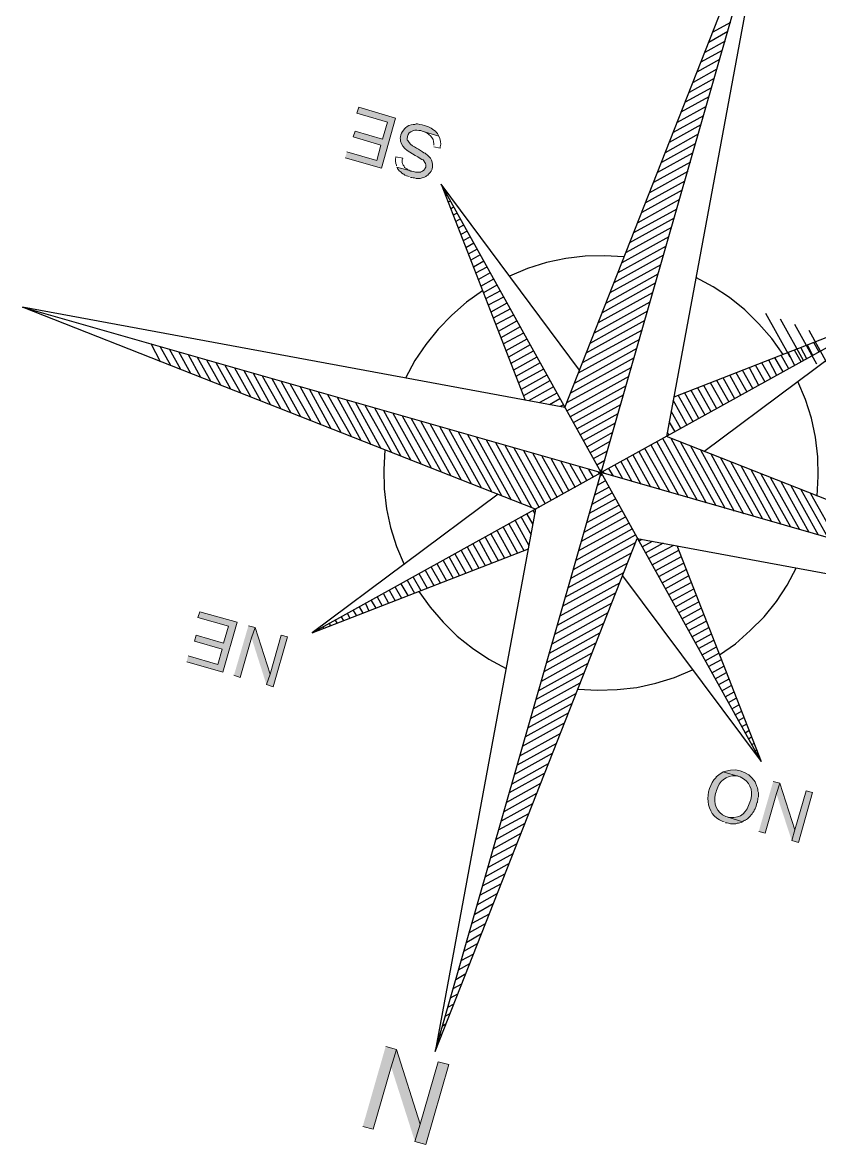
# Model space of a CAD drawing. Header units: millimetres. Extents: x -3 to 3438, y -2371 to 140.
# Drawn here: x 506.19 to 520.18, y 106.94 to 126.63 of the extents above; entities that cross this region are included whole.
import ezdxf

# ---------------------------------------------------------------- set-up
doc = ezdxf.new("R2010")
doc.units = ezdxf.units.MM
doc.layers.add('1- 1', color=1, linetype='Continuous')

msp = doc.modelspace()

# ---------------------------------------------------------------- hatches: boundary and pattern name
at = {"layer": '1- 1'}
for points in [[(511.854, 124.258), (512.494, 124.076), (512.739, 124.953), (512.091, 125.143), (512.059, 125.04), (512.596, 124.882), (512.509, 124.582), (512.028, 124.724), (511.996, 124.621), (512.478, 124.479), (512.407, 124.211), (511.885, 124.361)], [(509.073, 115.411), (509.705, 115.229), (509.958, 116.106), (509.303, 116.288), (509.271, 116.185), (509.808, 116.035), (509.721, 115.735), (509.239, 115.877), (509.208, 115.774), (509.697, 115.632), (509.618, 115.364), (509.097, 115.514)], [(509.903, 115.174), (510.013, 115.135), (510.211, 115.83), (510.274, 116.011), (510.156, 116.043)], [(510.472, 115.008), (510.535, 115.19), (510.274, 116.011), (510.211, 115.83)], [(510.472, 115.008), (510.59, 114.969), (510.843, 115.846), (510.732, 115.877), (510.535, 115.19)], [(519.113, 112.433), (519.224, 112.402), (519.421, 113.097), (519.484, 113.278), (519.366, 113.31)], [(519.69, 112.275), (519.745, 112.457), (519.484, 113.278), (519.421, 113.097)], [(519.69, 112.275), (519.808, 112.236), (520.053, 113.113), (519.942, 113.144), (519.745, 112.457)], [(512.162, 107.252), (512.344, 107.204), (512.66, 108.302), (512.754, 108.602), (512.565, 108.658)], [(513.078, 106.991), (513.173, 107.291), (512.754, 108.602), (512.66, 108.302)], [(513.078, 106.991), (513.268, 106.936), (513.671, 108.342), (513.489, 108.389), (513.173, 107.291)]]:
    msp.add_hatch(color=256, dxfattribs=at).paths.add_polyline_path(points)
h = msp.add_hatch(color=256, dxfattribs=at)
edge = h.paths.add_edge_path()
edge.add_spline(control_points=[(512.999, 123.91), (512.999, 123.91), (513.023, 123.91), (513.023, 123.91), (513.023, 123.91), (513.047, 123.902), (513.047, 123.902), (513.047, 123.902), (513.07, 123.902), (513.07, 123.902), (513.07, 123.902), (513.102, 123.895), (513.102, 123.895), (513.102, 123.895), (513.173, 123.895), (513.173, 123.895), (513.173, 123.895), (513.22, 123.91), (513.22, 123.91), (513.22, 123.91), (513.244, 123.918), (513.244, 123.918), (513.244, 123.918), (513.268, 123.926), (513.268, 123.926), (513.268, 123.926), (513.284, 123.942), (513.284, 123.942), (513.284, 123.942), (513.307, 123.95), (513.307, 123.95), (513.307, 123.95), (513.315, 123.966), (513.315, 123.966), (513.315, 123.966), (513.331, 123.981), (513.331, 123.981), (513.331, 123.981), (513.347, 123.997), (513.347, 123.997), (513.347, 123.997), (513.363, 124.021), (513.363, 124.021), (513.412, 124.117), (513.387, 124.249), (513.291, 124.305), (513.291, 124.305), (513.276, 124.321), (513.276, 124.321), (513.276, 124.321), (513.26, 124.337), (513.26, 124.337), (513.26, 124.337), (513.236, 124.345), (513.236, 124.345), (513.236, 124.345), (513.212, 124.361), (513.212, 124.361), (513.127, 124.427), (513.005, 124.456), (512.952, 124.558), (512.952, 124.558), (512.944, 124.566), (512.944, 124.566), (512.944, 124.566), (512.944, 124.59), (512.944, 124.59), (512.93, 124.702), (513.058, 124.762), (513.149, 124.732), (513.149, 124.732), (513.181, 124.732), (513.181, 124.732), (513.181, 124.732), (513.205, 124.724), (513.205, 124.724), (513.205, 124.724), (513.497, 124.637), (513.497, 124.637), (513.497, 124.637), (513.489, 124.661), (513.489, 124.661), (513.489, 124.661), (513.473, 124.684), (513.473, 124.684), (513.473, 124.684), (513.457, 124.7), (513.457, 124.7), (513.457, 124.7), (513.442, 124.724), (513.442, 124.724), (513.396, 124.747), (513.383, 124.772), (513.331, 124.795), (513.331, 124.795), (513.307, 124.803), (513.307, 124.803), (513.307, 124.803), (513.284, 124.811), (513.284, 124.811), (513.231, 124.829), (513.177, 124.838), (513.126, 124.85), (513.126, 124.85), (513.102, 124.85), (513.102, 124.85), (513.102, 124.85), (513.078, 124.842), (513.078, 124.842), (513.078, 124.842), (513.047, 124.842), (513.047, 124.842), (513, 124.83), (512.944, 124.818), (512.912, 124.779), (512.912, 124.779), (512.896, 124.763), (512.896, 124.763), (512.896, 124.763), (512.881, 124.748), (512.881, 124.748), (512.851, 124.712), (512.826, 124.669), (512.825, 124.621), (512.825, 124.621), (512.818, 124.598), (512.818, 124.598), (512.818, 124.598), (512.825, 124.574), (512.825, 124.574), (512.825, 124.574), (512.825, 124.55), (512.825, 124.55), (512.825, 124.55), (512.841, 124.503), (512.841, 124.503), (512.897, 124.375), (513.066, 124.318), (513.173, 124.242), (513.173, 124.242), (513.197, 124.226), (513.197, 124.226), (513.197, 124.226), (513.22, 124.218), (513.22, 124.218), (513.22, 124.218), (513.236, 124.203), (513.236, 124.203), (513.268, 124.148), (513.269, 124.163), (513.268, 124.092), (513.268, 124.092), (513.26, 124.076), (513.26, 124.076), (513.26, 124.076), (513.252, 124.06), (513.252, 124.06), (513.252, 124.06), (513.236, 124.037), (513.236, 124.037), (513.236, 124.037), (513.212, 124.021), (513.212, 124.021), (513.212, 124.021), (513.189, 124.013), (513.189, 124.013), (513.189, 124.013), (513.181, 124.005), (513.181, 124.005), (513.181, 124.005), (513.086, 124.005), (513.086, 124.005), (513.086, 124.005), (513.054, 124.013), (513.054, 124.013), (513.054, 124.013), (513.023, 124.021), (513.023, 124.021), (513.023, 124.021), (512.762, 124.092), (512.762, 124.092), (512.762, 124.092), (512.77, 124.068), (512.77, 124.068), (512.77, 124.068), (512.786, 124.053), (512.786, 124.053), (512.786, 124.053), (512.802, 124.029), (512.802, 124.029), (512.802, 124.029), (512.818, 124.013), (512.818, 124.013), (512.818, 124.013), (512.841, 123.997), (512.841, 123.997), (512.841, 123.997), (512.841, 123.989), (512.841, 123.989), (512.841, 123.989), (512.865, 123.974), (512.865, 123.974), (512.865, 123.974), (512.881, 123.966), (512.881, 123.966), (512.881, 123.966), (512.904, 123.95), (512.904, 123.95), (512.904, 123.95), (512.928, 123.942), (512.928, 123.942), (512.928, 123.942), (512.975, 123.926), (512.975, 123.926)], knot_values=[0, 0, 0, 0, 0.035278, 0.035278, 0.035278, 0.070556, 0.070556, 0.070556, 0.105833, 0.105833, 0.105833, 0.141111, 0.141111, 0.141111, 0.176389, 0.176389, 0.176389, 0.211667, 0.211667, 0.211667, 0.246944, 0.246944, 0.246944, 0.282222, 0.282222, 0.282222, 0.3175, 0.3175, 0.3175, 0.352778, 0.352778, 0.352778, 0.388056, 0.388056, 0.388056, 0.423333, 0.423333, 0.423333, 0.458611, 0.458611, 0.458611, 0.493889, 0.493889, 0.493889, 0.529167, 0.529167, 0.529167, 0.564444, 0.564444, 0.564444, 0.599722, 0.599722, 0.599722, 0.635, 0.635, 0.635, 0.670278, 0.670278, 0.670278, 0.705556, 0.705556, 0.705556, 0.740833, 0.740833, 0.740833, 0.776111, 0.776111, 0.776111, 0.811389, 0.811389, 0.811389, 0.846667, 0.846667, 0.846667, 0.881944, 0.881944, 0.881944, 0.917222, 0.917222, 0.917222, 0.9525, 0.9525, 0.9525, 0.987778, 0.987778, 0.987778, 1.023056, 1.023056, 1.023056, 1.058333, 1.058333, 1.058333, 1.093611, 1.093611, 1.093611, 1.128889, 1.128889, 1.128889, 1.164167, 1.164167, 1.164167, 1.199444, 1.199444, 1.199444, 1.234722, 1.234722, 1.234722, 1.27, 1.27, 1.27, 1.305278, 1.305278, 1.305278, 1.340556, 1.340556, 1.340556, 1.375833, 1.375833, 1.375833, 1.411111, 1.411111, 1.411111, 1.446389, 1.446389, 1.446389, 1.481667, 1.481667, 1.481667, 1.516944, 1.516944, 1.516944, 1.552222, 1.552222, 1.552222, 1.5875, 1.5875, 1.5875, 1.622778, 1.622778, 1.622778, 1.658056, 1.658056, 1.658056, 1.693333, 1.693333, 1.693333, 1.728611, 1.728611, 1.728611, 1.763889, 1.763889, 1.763889, 1.799167, 1.799167, 1.799167, 1.834444, 1.834444, 1.834444, 1.869722, 1.869722, 1.869722, 1.905, 1.905, 1.905, 1.940278, 1.940278, 1.940278, 1.975556, 1.975556, 1.975556, 2.010833, 2.010833, 2.010833, 2.046111, 2.046111, 2.046111, 2.081389, 2.081389, 2.081389, 2.116667, 2.116667, 2.116667, 2.151944, 2.151944, 2.151944, 2.187222, 2.187222, 2.187222, 2.2225, 2.2225, 2.2225, 2.257778, 2.257778, 2.257778, 2.293056, 2.293056, 2.293056, 2.328333, 2.328333, 2.328333, 2.363611, 2.363611, 2.363611, 2.398889, 2.398889, 2.398889, 2.434167, 2.434167, 2.434167, 2.469444, 2.469444, 2.469444, 2.504722, 2.504722, 2.504722, 2.504722], degree=3, periodic=0)
edge.add_line((512.975, 123.926), (512.999, 123.91))
h = msp.add_hatch(color=256, dxfattribs=at)
edge = h.paths.add_edge_path()
edge.add_spline(control_points=[(518.528, 112.591), (518.528, 112.591), (518.536, 112.583), (518.536, 112.583), (518.536, 112.583), (518.56, 112.583), (518.56, 112.583), (518.56, 112.583), (518.584, 112.575), (518.584, 112.575), (518.584, 112.575), (518.615, 112.568), (518.615, 112.568), (518.615, 112.568), (518.71, 112.568), (518.71, 112.568), (518.71, 112.568), (518.734, 112.575), (518.734, 112.575), (518.734, 112.575), (518.757, 112.575), (518.757, 112.575), (518.757, 112.575), (518.805, 112.591), (518.805, 112.591), (518.805, 112.591), (518.829, 112.599), (518.829, 112.599), (518.829, 112.599), (518.56, 112.686), (518.56, 112.686), (518.56, 112.686), (518.536, 112.694), (518.536, 112.694), (518.363, 112.763), (518.312, 112.924), (518.355, 113.097), (518.355, 113.097), (518.363, 113.128), (518.363, 113.128), (518.363, 113.128), (518.37, 113.152), (518.37, 113.152), (518.42, 113.306), (518.537, 113.427), (518.71, 113.405), (518.71, 113.405), (518.742, 113.405), (518.742, 113.405), (518.742, 113.405), (518.765, 113.397), (518.765, 113.397), (518.765, 113.397), (518.489, 113.476), (518.489, 113.476), (518.453, 113.454), (518.415, 113.437), (518.386, 113.405), (518.386, 113.405), (518.363, 113.389), (518.363, 113.389), (518.363, 113.389), (518.363, 113.381), (518.363, 113.381), (518.154, 113.157), (518.159, 112.728), (518.481, 112.607), (518.481, 112.607), (518.505, 112.599), (518.505, 112.599)], knot_values=[0, 0, 0, 0, 0.035278, 0.035278, 0.035278, 0.070556, 0.070556, 0.070556, 0.105833, 0.105833, 0.105833, 0.141111, 0.141111, 0.141111, 0.176389, 0.176389, 0.176389, 0.211667, 0.211667, 0.211667, 0.246944, 0.246944, 0.246944, 0.282222, 0.282222, 0.282222, 0.3175, 0.3175, 0.3175, 0.352778, 0.352778, 0.352778, 0.388056, 0.388056, 0.388056, 0.423333, 0.423333, 0.423333, 0.458611, 0.458611, 0.458611, 0.493889, 0.493889, 0.493889, 0.529167, 0.529167, 0.529167, 0.564444, 0.564444, 0.564444, 0.599722, 0.599722, 0.599722, 0.635, 0.635, 0.635, 0.670278, 0.670278, 0.670278, 0.705556, 0.705556, 0.705556, 0.740833, 0.740833, 0.740833, 0.776111, 0.776111, 0.776111, 0.811389, 0.811389, 0.811389, 0.811389], degree=3, periodic=0)
edge.add_line((518.505, 112.599), (518.528, 112.591))
h = msp.add_hatch(color=256, dxfattribs=at)
edge = h.paths.add_edge_path()
edge.add_spline(control_points=[(518.829, 112.599), (518.829, 112.599), (518.844, 112.615), (518.844, 112.615), (518.844, 112.615), (518.868, 112.623), (518.868, 112.623), (518.868, 112.623), (518.876, 112.631), (518.876, 112.631), (518.876, 112.631), (518.9, 112.639), (518.9, 112.639), (518.9, 112.639), (518.915, 112.654), (518.915, 112.654), (518.915, 112.654), (518.931, 112.67), (518.931, 112.67), (518.931, 112.67), (518.947, 112.686), (518.947, 112.686), (518.947, 112.686), (518.963, 112.702), (518.963, 112.702), (518.963, 112.702), (518.979, 112.726), (518.979, 112.726), (518.979, 112.726), (518.994, 112.741), (518.994, 112.741), (518.994, 112.741), (519.01, 112.765), (519.01, 112.765), (519.01, 112.765), (519.026, 112.781), (519.026, 112.781), (519.026, 112.781), (519.034, 112.805), (519.034, 112.805), (519.034, 112.805), (519.05, 112.828), (519.05, 112.828), (519.05, 112.828), (519.066, 112.876), (519.066, 112.876), (519.066, 112.876), (519.073, 112.907), (519.073, 112.907), (519.073, 112.907), (519.081, 112.931), (519.081, 112.931), (519.081, 112.931), (519.089, 112.939), (519.089, 112.939), (519.089, 112.939), (519.089, 112.962), (519.089, 112.962), (519.089, 112.962), (519.097, 112.986), (519.097, 112.986), (519.097, 112.986), (519.097, 113.018), (519.097, 113.018), (519.097, 113.018), (519.105, 113.041), (519.105, 113.041), (519.105, 113.041), (519.105, 113.113), (519.105, 113.113), (519.105, 113.113), (519.097, 113.136), (519.097, 113.136), (519.097, 113.136), (519.097, 113.168), (519.097, 113.168), (519.097, 113.168), (519.089, 113.199), (519.089, 113.199), (519.089, 113.199), (519.081, 113.223), (519.081, 113.223), (519.015, 113.444), (518.748, 113.562), (518.536, 113.492), (518.536, 113.492), (518.489, 113.476), (518.489, 113.476), (518.489, 113.476), (518.765, 113.397), (518.765, 113.397), (518.765, 113.397), (518.789, 113.389), (518.789, 113.389), (518.951, 113.313), (519.018, 113.165), (518.971, 112.994), (518.971, 112.994), (518.955, 112.947), (518.955, 112.947), (518.908, 112.773), (518.801, 112.657), (518.607, 112.678), (518.607, 112.678), (518.584, 112.678), (518.584, 112.678), (518.584, 112.678), (518.56, 112.686), (518.56, 112.686)], knot_values=[0, 0, 0, 0, 0.035278, 0.035278, 0.035278, 0.070556, 0.070556, 0.070556, 0.105833, 0.105833, 0.105833, 0.141111, 0.141111, 0.141111, 0.176389, 0.176389, 0.176389, 0.211667, 0.211667, 0.211667, 0.246944, 0.246944, 0.246944, 0.282222, 0.282222, 0.282222, 0.3175, 0.3175, 0.3175, 0.352778, 0.352778, 0.352778, 0.388056, 0.388056, 0.388056, 0.423333, 0.423333, 0.423333, 0.458611, 0.458611, 0.458611, 0.493889, 0.493889, 0.493889, 0.529167, 0.529167, 0.529167, 0.564444, 0.564444, 0.564444, 0.599722, 0.599722, 0.599722, 0.635, 0.635, 0.635, 0.670278, 0.670278, 0.670278, 0.705556, 0.705556, 0.705556, 0.740833, 0.740833, 0.740833, 0.776111, 0.776111, 0.776111, 0.811389, 0.811389, 0.811389, 0.846667, 0.846667, 0.846667, 0.881944, 0.881944, 0.881944, 0.917222, 0.917222, 0.917222, 0.9525, 0.9525, 0.9525, 0.987778, 0.987778, 0.987778, 1.023056, 1.023056, 1.023056, 1.058333, 1.058333, 1.058333, 1.093611, 1.093611, 1.093611, 1.128889, 1.128889, 1.128889, 1.164167, 1.164167, 1.164167, 1.199444, 1.199444, 1.199444, 1.234722, 1.234722, 1.234722, 1.27, 1.27, 1.27, 1.27], degree=3, periodic=0)
edge.add_line((518.56, 112.686), (518.829, 112.599))

# ---------------------------------------------------------------- linework, layer by layer
at = {"layer": '1- 1', "lineweight": 25}
for points in [[(515.709, 119.874), (519.255, 128.879), (517.494, 119.361)], [(516.348, 118.729), (519.255, 128.879)], [(518.568, 126.47), (518.236, 126.28)], [(518.615, 126.628), (518.307, 126.462)], [(518.521, 126.304), (518.165, 126.106)], [(518.473, 126.138), (518.094, 125.933)], [(518.426, 125.98), (518.023, 125.759)], [(518.378, 125.814), (517.96, 125.577)], [(518.284, 125.482), (517.818, 125.23)], [(518.331, 125.648), (517.889, 125.403)], [(518.236, 125.324), (517.746, 125.056)], [(518.189, 125.158), (517.683, 124.874)], [(518.141, 124.993), (517.612, 124.7)], [(518.094, 124.835), (517.541, 124.527)], [(517.999, 124.503), (517.407, 124.171)], [(518.047, 124.669), (517.47, 124.345)], [(517.952, 124.337), (517.336, 123.997)], [(517.912, 124.179), (517.265, 123.823)], [(517.865, 124.013), (517.193, 123.642)], [(515.969, 120.53), (513.536, 123.792), (515.013, 120)], [(516.348, 118.729), (513.536, 123.792)], [(513.584, 123.705), (513.576, 123.697)], [(517.817, 123.847), (517.122, 123.468)], [(513.639, 123.602), (513.615, 123.586)], [(517.723, 123.523), (516.988, 123.113)], [(517.77, 123.689), (517.059, 123.294)], [(513.702, 123.492), (513.663, 123.476)], [(513.757, 123.389), (513.702, 123.357)], [(517.675, 123.357), (516.917, 122.939)], [(513.821, 123.286), (513.75, 123.247)], [(513.876, 123.184), (513.797, 123.136)], [(517.628, 123.199), (516.846, 122.765)], [(513.931, 123.073), (513.836, 123.018)], [(513.994, 122.97), (513.884, 122.907)], [(517.58, 123.034), (516.783, 122.591)], [(514.05, 122.868), (513.923, 122.797)], [(514.113, 122.757), (513.971, 122.678)], [(517.533, 122.868), (516.712, 122.41)], [(514.168, 122.654), (514.01, 122.567)], [(514.223, 122.552), (514.058, 122.457)], [(516.751, 122.52), (516.404, 122.536), (516.064, 122.528), (515.724, 122.488), (515.385, 122.417), (515.053, 122.315), (514.737, 122.18)], [(517.438, 122.544), (516.569, 122.062)], [(517.486, 122.702), (516.64, 122.236)], [(514.287, 122.441), (514.105, 122.338)], [(514.342, 122.338), (514.144, 122.228)], [(517.391, 122.378), (516.498, 121.888)], [(514.397, 122.236), (514.192, 122.117)], [(514.46, 122.125), (514.231, 121.999)], [(517.343, 122.212), (516.435, 121.707)], [(519.539, 120.806), (519.342, 121.083), (519.113, 121.343), (518.868, 121.588), (518.6, 121.801), (518.315, 121.991), (518.007, 122.157)], [(514.263, 121.92), (513.986, 121.722), (513.726, 121.493), (513.489, 121.248), (513.268, 120.98), (513.078, 120.695), (512.912, 120.387)], [(514.516, 122.022), (514.279, 121.888)], [(514.579, 121.92), (514.318, 121.778)], [(517.296, 122.054), (516.364, 121.533)], [(514.634, 121.809), (514.366, 121.667)], [(517.201, 121.722), (516.222, 121.177)], [(517.249, 121.888), (516.293, 121.359)], [(515.195, 118.089), (506.19, 121.635), (516.348, 118.729)], [(515.708, 119.874), (506.19, 121.635)], [(514.689, 121.707), (514.413, 121.549)], [(514.753, 121.604), (514.452, 121.438)], [(517.162, 121.564), (516.159, 121.004)], [(518.149, 119.1), (521.412, 121.533), (516.348, 118.729)], [(521.411, 121.533), (517.62, 120.056)], [(519.666, 120.759), (519.239, 121.525)], [(514.808, 121.493), (514.5, 121.327)], [(514.863, 121.391), (514.539, 121.209)], [(517.114, 121.398), (516.088, 120.83)], [(519.895, 120.696), (519.492, 121.422)], [(520.132, 120.632), (519.745, 121.327)], [(514.926, 121.288), (514.587, 121.098)], [(514.982, 121.177), (514.634, 120.988)], [(517.067, 121.233), (516.016, 120.656)], [(520.361, 120.561), (519.998, 121.225)], [(508.442, 120.996), (508.607, 120.68)], [(508.599, 120.948), (508.789, 120.617)], [(515.045, 121.075), (514.674, 120.869)], [(515.1, 120.972), (514.721, 120.759)], [(517.02, 121.067), (515.945, 120.474)], [(520.061, 120.782), (519.966, 120.972)], [(520.171, 120.846), (520.077, 121.011)], [(508.765, 120.901), (508.963, 120.545)], [(508.931, 120.854), (509.137, 120.474)], [(509.097, 120.806), (509.318, 120.403)], [(509.255, 120.759), (509.492, 120.34)], [(515.155, 120.861), (514.761, 120.648)], [(515.219, 120.759), (514.808, 120.53)], [(516.925, 120.743), (515.811, 120.127)], [(516.972, 120.909), (515.882, 120.3)], [(519.539, 120.498), (519.397, 120.751)], [(519.642, 120.553), (519.508, 120.79)], [(519.745, 120.609), (519.626, 120.838)], [(519.855, 120.672), (519.737, 120.877)], [(519.958, 120.727), (519.848, 120.925)], [(509.421, 120.711), (509.666, 120.269)], [(509.587, 120.664), (509.84, 120.198)], [(509.745, 120.617), (510.021, 120.127)], [(509.911, 120.569), (510.195, 120.064)], [(515.274, 120.656), (514.847, 120.419)], [(515.337, 120.545), (514.895, 120.308)], [(516.877, 120.577), (515.74, 119.953)], [(519.113, 120.261), (518.947, 120.569)], [(519.223, 120.316), (519.058, 120.616)], [(519.326, 120.38), (519.168, 120.656)], [(519.429, 120.435), (519.287, 120.703)], [(510.077, 120.522), (510.369, 119.993)], [(510.242, 120.474), (510.543, 119.921)], [(510.4, 120.427), (510.724, 119.85)], [(510.566, 120.38), (510.898, 119.779)], [(515.392, 120.443), (514.942, 120.19)], [(516.83, 120.419), (515.74, 119.811)], [(518.592, 119.969), (518.378, 120.348)], [(518.694, 120.024), (518.489, 120.395)], [(518.797, 120.087), (518.607, 120.443)], [(518.908, 120.143), (518.718, 120.482)], [(519.01, 120.206), (518.829, 120.53)], [(510.732, 120.332), (511.072, 119.716)], [(510.89, 120.285), (511.254, 119.645)], [(511.056, 120.245), (511.427, 119.574)], [(511.222, 120.198), (511.601, 119.503)], [(511.38, 120.15), (511.775, 119.44)], [(515.448, 120.34), (514.982, 120.079)], [(515.511, 120.237), (515.069, 119.992)], [(516.783, 120.253), (515.803, 119.708)], [(518.173, 119.74), (517.928, 120.174)], [(518.276, 119.795), (518.039, 120.222)], [(518.378, 119.85), (518.149, 120.261)], [(518.489, 119.913), (518.268, 120.308)], [(520.14, 118.318), (520.156, 118.666), (520.148, 119.005), (520.108, 119.353), (520.037, 119.684), (519.934, 120.016), (519.8, 120.332)], [(511.546, 120.103), (511.957, 119.368)], [(511.712, 120.056), (512.13, 119.297)], [(511.877, 120.008), (512.304, 119.226)], [(512.035, 119.961), (512.478, 119.155)], [(515.566, 120.127), (515.258, 119.953)], [(515.622, 120.024), (515.44, 119.921)], [(516.735, 120.087), (515.858, 119.605)], [(517.857, 119.558), (517.612, 120)], [(517.96, 119.621), (517.699, 120.087)], [(518.062, 119.677), (517.81, 120.135)], [(512.201, 119.913), (512.659, 119.092)], [(512.367, 119.866), (512.833, 119.021)], [(512.525, 119.819), (513.007, 118.95)], [(512.691, 119.771), (513.189, 118.879)], [(515.685, 119.921), (515.629, 119.89)], [(516.688, 119.921), (515.914, 119.495)], [(516.64, 119.763), (515.977, 119.392)], [(517.746, 119.503), (517.573, 119.811)], [(512.857, 119.724), (513.362, 118.816)], [(513.015, 119.677), (513.536, 118.744)], [(513.181, 119.629), (513.71, 118.673)], [(513.347, 119.582), (513.892, 118.602)], [(516.593, 119.598), (516.032, 119.289)], [(517.644, 119.447), (517.541, 119.629)], [(513.513, 119.534), (514.065, 118.539)], [(513.671, 119.495), (514.239, 118.468)], [(513.836, 119.447), (514.421, 118.397)], [(514.002, 119.4), (514.595, 118.326)], [(516.546, 119.432), (516.095, 119.179)], [(526.506, 115.814), (517.494, 119.361)], [(517.541, 119.384), (517.509, 119.44)], [(514.16, 119.353), (514.768, 118.255)], [(514.326, 119.305), (514.942, 118.192)], [(514.492, 119.258), (515.124, 118.12)], [(514.658, 119.21), (515.258, 118.12)], [(514.816, 119.163), (515.361, 118.184)], [(516.498, 119.274), (516.151, 119.076)], [(517.707, 118.334), (517.225, 119.21)], [(517.873, 118.286), (517.328, 119.266)], [(518.039, 118.239), (517.43, 119.329)], [(518.197, 118.192), (517.573, 119.329)], [(518.362, 118.144), (517.746, 119.258)], [(518.528, 118.097), (517.92, 119.195)], [(512.549, 119.132), (512.533, 118.784), (512.541, 118.444), (512.581, 118.097), (512.652, 117.765), (512.754, 117.433), (512.889, 117.117)], [(514.982, 119.116), (515.471, 118.239)], [(515.148, 119.068), (515.574, 118.294)], [(515.306, 119.021), (515.677, 118.357)], [(515.471, 118.974), (515.78, 118.413)], [(516.451, 119.108), (516.206, 118.974)], [(517.051, 118.523), (516.799, 118.981)], [(517.217, 118.476), (516.909, 119.037)], [(517.383, 118.429), (517.012, 119.092)], [(517.549, 118.381), (517.114, 119.155)], [(518.686, 118.049), (518.094, 119.124)], [(518.852, 118.002), (518.276, 119.053)], [(519.018, 117.963), (518.449, 118.981)], [(515.637, 118.926), (515.89, 118.468)], [(515.795, 118.879), (515.993, 118.531)], [(515.961, 118.831), (516.095, 118.586)], [(516.127, 118.784), (516.206, 118.65)], [(516.411, 118.942), (516.269, 118.863)], [(516.364, 118.784), (516.325, 118.76)], [(516.562, 118.665), (516.483, 118.8)], [(516.727, 118.618), (516.593, 118.863)], [(516.893, 118.571), (516.696, 118.918)], [(519.184, 117.915), (518.623, 118.918)], [(519.342, 117.868), (518.805, 118.847)], [(519.508, 117.82), (518.979, 118.776)], [(514.539, 118.35), (511.277, 115.917), (516.348, 118.729)], [(515.195, 118.089), (513.434, 108.571), (516.348, 118.729)], [(516.285, 118.507), (516.419, 118.586)], [(516.293, 118.744), (516.309, 118.705)], [(516.332, 118.673), (516.364, 118.689)], [(517.675, 117.449), (519.152, 113.658), (516.348, 118.729)], [(516.98, 117.575), (526.506, 115.814), (516.348, 118.729)], [(516.404, 118.713), (516.38, 118.744)], [(519.674, 117.773), (519.152, 118.705)], [(519.832, 117.726), (519.326, 118.634)], [(519.998, 117.678), (519.508, 118.571)], [(516.19, 118.176), (516.538, 118.373)], [(516.238, 118.342), (516.483, 118.476)], [(520.163, 117.631), (519.682, 118.5)], [(520.329, 117.583), (519.855, 118.429)], [(516.143, 118.018), (516.601, 118.271)], [(520.487, 117.536), (520.029, 118.357)], [(515.045, 118.002), (515.148, 117.82)], [(515.155, 118.065), (515.179, 118.01)], [(516.048, 117.686), (516.712, 118.057)], [(516.096, 117.852), (516.656, 118.16)], [(514.729, 117.828), (514.99, 117.362)], [(514.84, 117.891), (515.077, 117.449)], [(514.942, 117.947), (515.116, 117.639)], [(515.953, 117.362), (516.83, 117.844)], [(516.001, 117.528), (516.775, 117.955)], [(514.31, 117.599), (514.539, 117.188)], [(514.413, 117.654), (514.65, 117.228)], [(514.524, 117.71), (514.761, 117.275)], [(514.626, 117.773), (514.879, 117.315)], [(515.859, 117.03), (516.949, 117.639)], [(515.906, 117.196), (516.893, 117.741)], [(511.277, 115.917), (515.069, 117.394)], [(513.434, 108.571), (516.98, 117.575)], [(513.994, 117.425), (514.2, 117.054)], [(514.097, 117.481), (514.31, 117.102)], [(514.208, 117.536), (514.421, 117.141)], [(515.811, 116.872), (516.949, 117.504)], [(517.004, 117.528), (517.059, 117.56)], [(517.067, 117.425), (517.249, 117.528)], [(517.122, 117.323), (517.438, 117.496)], [(517.178, 117.22), (517.62, 117.457)], [(513.678, 117.244), (513.86, 116.92)], [(513.781, 117.307), (513.971, 116.967)], [(513.892, 117.362), (514.089, 117.007)], [(515.764, 116.707), (516.878, 117.323)], [(517.241, 117.109), (517.707, 117.37)], [(517.296, 117.007), (517.754, 117.259)], [(513.26, 117.015), (513.41, 116.746)], [(513.362, 117.07), (513.52, 116.793)], [(513.465, 117.133), (513.631, 116.833)], [(513.576, 117.188), (513.75, 116.88)], [(515.716, 116.541), (516.814, 117.149)], [(517.359, 116.904), (517.794, 117.141)], [(517.415, 116.793), (517.841, 117.03)], [(518.426, 115.53), (518.702, 115.727), (518.963, 115.956), (519.208, 116.201), (519.421, 116.47), (519.611, 116.754), (519.776, 117.062)], [(512.944, 116.841), (513.07, 116.612)], [(513.046, 116.896), (513.181, 116.659)], [(513.149, 116.959), (513.291, 116.699)], [(515.669, 116.383), (516.743, 116.975)], [(516.72, 116.92), (519.152, 113.658)], [(517.47, 116.691), (517.881, 116.92)], [(517.533, 116.588), (517.928, 116.801)], [(512.525, 116.604), (512.612, 116.438)], [(512.628, 116.667), (512.731, 116.477)], [(512.731, 116.722), (512.841, 116.525)], [(512.833, 116.778), (512.952, 116.572)], [(513.149, 116.643), (513.347, 116.367), (513.576, 116.106), (513.821, 115.861), (514.089, 115.648), (514.373, 115.458), (514.682, 115.293)], [(515.582, 116.051), (516.601, 116.62)], [(515.629, 116.217), (516.672, 116.793)], [(517.588, 116.477), (517.975, 116.691)], [(512.209, 116.43), (512.272, 116.304)], [(512.312, 116.485), (512.391, 116.351)], [(512.415, 116.549), (512.501, 116.391)], [(515.535, 115.893), (516.538, 116.446)], [(517.652, 116.375), (518.015, 116.58)], [(517.707, 116.272), (518.062, 116.462)], [(511.893, 116.256), (511.933, 116.169)], [(511.996, 116.312), (512.051, 116.217)], [(512.099, 116.375), (512.162, 116.264)], [(515.487, 115.727), (516.467, 116.272)], [(517.762, 116.161), (518.102, 116.351)], [(517.825, 116.059), (518.149, 116.241)], [(511.467, 116.019), (511.482, 115.996)], [(511.577, 116.082), (511.593, 116.043)], [(511.68, 116.138), (511.712, 116.082)], [(511.783, 116.201), (511.822, 116.13)], [(515.44, 115.561), (516.396, 116.09)], [(517.881, 115.956), (518.189, 116.122)], [(517.936, 115.846), (518.236, 116.011)], [(511.364, 115.964), (511.372, 115.956)], [(515.392, 115.395), (516.325, 115.917)], [(517.999, 115.743), (518.284, 115.901)], [(515.345, 115.237), (516.253, 115.743)], [(518.054, 115.64), (518.323, 115.79)], [(518.118, 115.53), (518.37, 115.672)], [(515.298, 115.071), (516.19, 115.569)], [(518.173, 115.427), (518.41, 115.561)], [(518.228, 115.324), (518.457, 115.451)], [(515.25, 114.906), (516.119, 115.387)], [(515.938, 114.929), (516.285, 114.914), (516.625, 114.921), (516.972, 114.961), (517.304, 115.032), (517.636, 115.135), (517.952, 115.269)], [(518.291, 115.214), (518.497, 115.332)], [(518.347, 115.111), (518.544, 115.222)], [(515.155, 114.582), (515.977, 115.04)], [(515.203, 114.748), (516.048, 115.214)], [(518.41, 115.008), (518.592, 115.111)], [(515.108, 114.416), (515.914, 114.858)], [(518.465, 114.898), (518.631, 114.993)], [(518.52, 114.795), (518.678, 114.882)], [(515.061, 114.25), (515.843, 114.684)], [(518.584, 114.692), (518.718, 114.771)], [(518.639, 114.582), (518.765, 114.653)], [(515.013, 114.092), (515.772, 114.511)], [(518.694, 114.479), (518.813, 114.542)], [(514.966, 113.926), (515.701, 114.337)], [(518.757, 114.376), (518.852, 114.432)], [(518.813, 114.274), (518.9, 114.313)], [(514.919, 113.76), (515.637, 114.155)], [(518.876, 114.163), (518.939, 114.203)], [(518.931, 114.06), (518.987, 114.092)], [(514.879, 113.602), (515.566, 113.981)], [(518.987, 113.958), (519.026, 113.974)], [(519.05, 113.847), (519.073, 113.863)], [(514.832, 113.436), (515.495, 113.808)], [(519.105, 113.745), (519.121, 113.752)], [(514.737, 113.113), (515.353, 113.452)], [(514.784, 113.27), (515.424, 113.626)], [(514.689, 112.947), (515.29, 113.278)], [(514.642, 112.781), (515.219, 113.105)], [(514.595, 112.615), (515.148, 112.923)], [(514.547, 112.457), (515.077, 112.749)], [(514.5, 112.291), (515.013, 112.575)], [(514.452, 112.125), (514.942, 112.402)], [(514.405, 111.967), (514.871, 112.22)], [(514.358, 111.801), (514.8, 112.046)], [(514.263, 111.477), (514.666, 111.691)], [(514.31, 111.635), (514.737, 111.872)], [(514.215, 111.312), (514.595, 111.517)], [(514.168, 111.146), (514.524, 111.343)], [(514.129, 110.98), (514.453, 111.169)], [(514.081, 110.822), (514.389, 110.988)], [(514.034, 110.656), (514.318, 110.814)], [(513.987, 110.49), (514.247, 110.64)], [(513.939, 110.332), (514.176, 110.466)], [(513.844, 110), (514.042, 110.111)], [(513.892, 110.166), (514.113, 110.285)], [(513.797, 109.835), (513.971, 109.937)], [(513.75, 109.677), (513.9, 109.756)], [(513.702, 109.511), (513.829, 109.582)], [(513.655, 109.345), (513.765, 109.408)], [(513.607, 109.187), (513.694, 109.234)], [(513.56, 109.021), (513.623, 109.053)], [(513.513, 108.855), (513.552, 108.879)], [(513.465, 108.697), (513.489, 108.705)]]:
    msp.add_lwpolyline(points, dxfattribs=at)
at = {"layer": '1- 1', "lineweight": 0}
for points in [[(511.854, 124.258), (512.494, 124.076), (512.739, 124.953), (512.091, 125.143), (512.059, 125.04), (512.596, 124.882), (512.509, 124.582), (512.028, 124.724), (511.996, 124.621), (512.478, 124.479), (512.407, 124.211), (511.885, 124.361)], [(509.073, 115.411), (509.705, 115.229), (509.958, 116.106), (509.303, 116.288), (509.271, 116.185), (509.808, 116.035), (509.721, 115.735), (509.239, 115.877), (509.208, 115.774), (509.697, 115.632), (509.618, 115.364), (509.097, 115.514)], [(509.903, 115.174), (510.013, 115.135), (510.211, 115.83), (510.274, 116.011), (510.156, 116.043)], [(510.472, 115.008), (510.535, 115.19), (510.274, 116.011), (510.211, 115.83)], [(510.472, 115.008), (510.59, 114.969), (510.843, 115.846), (510.732, 115.877), (510.535, 115.19)], [(519.113, 112.433), (519.224, 112.402), (519.421, 113.097), (519.484, 113.278), (519.366, 113.31)], [(519.69, 112.275), (519.745, 112.457), (519.484, 113.278), (519.421, 113.097)], [(519.69, 112.275), (519.808, 112.236), (520.053, 113.113), (519.942, 113.144), (519.745, 112.457)], [(512.162, 107.252), (512.344, 107.204), (512.66, 108.302), (512.754, 108.602), (512.565, 108.658)], [(513.078, 106.991), (513.173, 107.291), (512.754, 108.602), (512.66, 108.302)], [(513.078, 106.991), (513.268, 106.936), (513.671, 108.342), (513.489, 108.389), (513.173, 107.291)]]:
    msp.add_lwpolyline(points, dxfattribs=at)
for points, knots in [([(512.999, 123.91), (512.999, 123.91), (513.023, 123.91), (513.023, 123.91), (513.023, 123.91), (513.047, 123.902), (513.047, 123.902), (513.047, 123.902), (513.07, 123.902), (513.07, 123.902), (513.07, 123.902), (513.102, 123.895), (513.102, 123.895), (513.102, 123.895), (513.173, 123.895), (513.173, 123.895), (513.173, 123.895), (513.22, 123.91), (513.22, 123.91), (513.22, 123.91), (513.244, 123.918), (513.244, 123.918), (513.244, 123.918), (513.268, 123.926), (513.268, 123.926), (513.268, 123.926), (513.284, 123.942), (513.284, 123.942), (513.284, 123.942), (513.307, 123.95), (513.307, 123.95), (513.307, 123.95), (513.315, 123.966), (513.315, 123.966), (513.315, 123.966), (513.331, 123.981), (513.331, 123.981), (513.331, 123.981), (513.347, 123.997), (513.347, 123.997), (513.347, 123.997), (513.363, 124.021), (513.363, 124.021), (513.412, 124.117), (513.387, 124.249), (513.291, 124.305), (513.291, 124.305), (513.276, 124.321), (513.276, 124.321), (513.276, 124.321), (513.26, 124.337), (513.26, 124.337), (513.26, 124.337), (513.236, 124.345), (513.236, 124.345), (513.236, 124.345), (513.212, 124.361), (513.212, 124.361), (513.127, 124.427), (513.005, 124.456), (512.952, 124.558), (512.952, 124.558), (512.944, 124.566), (512.944, 124.566), (512.944, 124.566), (512.944, 124.59), (512.944, 124.59), (512.93, 124.702), (513.058, 124.762), (513.149, 124.732), (513.149, 124.732), (513.181, 124.732), (513.181, 124.732), (513.181, 124.732), (513.205, 124.724), (513.205, 124.724), (513.205, 124.724), (513.497, 124.637), (513.497, 124.637), (513.497, 124.637), (513.489, 124.661), (513.489, 124.661), (513.489, 124.661), (513.473, 124.684), (513.473, 124.684), (513.473, 124.684), (513.457, 124.7), (513.457, 124.7), (513.457, 124.7), (513.442, 124.724), (513.442, 124.724), (513.396, 124.747), (513.383, 124.772), (513.331, 124.795), (513.331, 124.795), (513.307, 124.803), (513.307, 124.803), (513.307, 124.803), (513.284, 124.811), (513.284, 124.811), (513.231, 124.829), (513.177, 124.838), (513.126, 124.85), (513.126, 124.85), (513.102, 124.85), (513.102, 124.85), (513.102, 124.85), (513.078, 124.842), (513.078, 124.842), (513.078, 124.842), (513.047, 124.842), (513.047, 124.842), (513, 124.83), (512.944, 124.818), (512.912, 124.779), (512.912, 124.779), (512.896, 124.763), (512.896, 124.763), (512.896, 124.763), (512.881, 124.748), (512.881, 124.748), (512.851, 124.712), (512.826, 124.669), (512.825, 124.621), (512.825, 124.621), (512.818, 124.598), (512.818, 124.598), (512.818, 124.598), (512.825, 124.574), (512.825, 124.574), (512.825, 124.574), (512.825, 124.55), (512.825, 124.55), (512.825, 124.55), (512.841, 124.503), (512.841, 124.503), (512.897, 124.375), (513.066, 124.318), (513.173, 124.242), (513.173, 124.242), (513.197, 124.226), (513.197, 124.226), (513.197, 124.226), (513.22, 124.218), (513.22, 124.218), (513.22, 124.218), (513.236, 124.203), (513.236, 124.203), (513.268, 124.148), (513.269, 124.163), (513.268, 124.092), (513.268, 124.092), (513.26, 124.076), (513.26, 124.076), (513.26, 124.076), (513.252, 124.06), (513.252, 124.06), (513.252, 124.06), (513.236, 124.037), (513.236, 124.037), (513.236, 124.037), (513.212, 124.021), (513.212, 124.021), (513.212, 124.021), (513.189, 124.013), (513.189, 124.013), (513.189, 124.013), (513.181, 124.005), (513.181, 124.005), (513.181, 124.005), (513.086, 124.005), (513.086, 124.005), (513.086, 124.005), (513.054, 124.013), (513.054, 124.013), (513.054, 124.013), (513.023, 124.021), (513.023, 124.021), (513.023, 124.021), (512.762, 124.092), (512.762, 124.092), (512.762, 124.092), (512.77, 124.068), (512.77, 124.068), (512.77, 124.068), (512.786, 124.053), (512.786, 124.053), (512.786, 124.053), (512.802, 124.029), (512.802, 124.029), (512.802, 124.029), (512.818, 124.013), (512.818, 124.013), (512.818, 124.013), (512.841, 123.997), (512.841, 123.997), (512.841, 123.997), (512.841, 123.989), (512.841, 123.989), (512.841, 123.989), (512.865, 123.974), (512.865, 123.974), (512.865, 123.974), (512.881, 123.966), (512.881, 123.966), (512.881, 123.966), (512.904, 123.95), (512.904, 123.95), (512.904, 123.95), (512.928, 123.942), (512.928, 123.942), (512.928, 123.942), (512.975, 123.926), (512.975, 123.926)], [0, 0, 0, 0, 1, 1, 1, 2, 2, 2, 3, 3, 3, 4, 4, 4, 5, 5, 5, 6, 6, 6, 7, 7, 7, 8, 8, 8, 9, 9, 9, 10, 10, 10, 11, 11, 11, 12, 12, 12, 13, 13, 13, 14, 14, 14, 15, 15, 15, 16, 16, 16, 17, 17, 17, 18, 18, 18, 19, 19, 19, 20, 20, 20, 21, 21, 21, 22, 22, 22, 23, 23, 23, 24, 24, 24, 25, 25, 25, 26, 26, 26, 27, 27, 27, 28, 28, 28, 29, 29, 29, 30, 30, 30, 31, 31, 31, 32, 32, 32, 33, 33, 33, 34, 34, 34, 35, 35, 35, 36, 36, 36, 37, 37, 37, 38, 38, 38, 39, 39, 39, 40, 40, 40, 41, 41, 41, 42, 42, 42, 43, 43, 43, 44, 44, 44, 45, 45, 45, 46, 46, 46, 47, 47, 47, 48, 48, 48, 49, 49, 49, 50, 50, 50, 51, 51, 51, 52, 52, 52, 53, 53, 53, 54, 54, 54, 55, 55, 55, 56, 56, 56, 57, 57, 57, 58, 58, 58, 59, 59, 59, 60, 60, 60, 61, 61, 61, 62, 62, 62, 63, 63, 63, 64, 64, 64, 65, 65, 65, 66, 66, 66, 67, 67, 67, 68, 68, 68, 69, 69, 69, 70, 70, 70, 71, 71, 71, 71]), ([(513.41, 124.448), (513.41, 124.448), (513.521, 124.424), (513.521, 124.424), (513.521, 124.424), (513.521, 124.448), (513.521, 124.448), (513.542, 124.51), (513.525, 124.579), (513.497, 124.637), (513.497, 124.637), (513.205, 124.724), (513.205, 124.724), (513.205, 124.724), (513.22, 124.716), (513.22, 124.716), (513.317, 124.691), (513.414, 124.61), (513.41, 124.503), (513.41, 124.503), (513.41, 124.479), (513.41, 124.479)], [0, 0, 0, 0, 1, 1, 1, 2, 2, 2, 3, 3, 3, 4, 4, 4, 5, 5, 5, 6, 6, 6, 7, 7, 7, 7]), ([(512.762, 124.092), (512.762, 124.092), (513.023, 124.021), (513.023, 124.021), (513.023, 124.021), (513.007, 124.021), (513.007, 124.021), (513.007, 124.021), (512.975, 124.037), (512.975, 124.037), (512.975, 124.037), (512.952, 124.045), (512.952, 124.045), (512.952, 124.045), (512.936, 124.06), (512.936, 124.06), (512.936, 124.06), (512.912, 124.076), (512.912, 124.076), (512.912, 124.076), (512.896, 124.084), (512.896, 124.084), (512.896, 124.084), (512.889, 124.108), (512.889, 124.108), (512.889, 124.108), (512.873, 124.124), (512.873, 124.124), (512.873, 124.124), (512.857, 124.171), (512.857, 124.171), (512.857, 124.171), (512.857, 124.218), (512.857, 124.218), (512.857, 124.218), (512.865, 124.25), (512.865, 124.25), (512.865, 124.25), (512.746, 124.274), (512.746, 124.274), (512.746, 124.274), (512.746, 124.266), (512.746, 124.266), (512.731, 124.221), (512.735, 124.167), (512.754, 124.124), (512.754, 124.124), (512.754, 124.116), (512.754, 124.116)], [0, 0, 0, 0, 1, 1, 1, 2, 2, 2, 3, 3, 3, 4, 4, 4, 5, 5, 5, 6, 6, 6, 7, 7, 7, 8, 8, 8, 9, 9, 9, 10, 10, 10, 11, 11, 11, 12, 12, 12, 13, 13, 13, 14, 14, 14, 15, 15, 15, 16, 16, 16, 16]), ([(518.528, 112.591), (518.528, 112.591), (518.536, 112.583), (518.536, 112.583), (518.536, 112.583), (518.56, 112.583), (518.56, 112.583), (518.56, 112.583), (518.584, 112.575), (518.584, 112.575), (518.584, 112.575), (518.615, 112.568), (518.615, 112.568), (518.615, 112.568), (518.71, 112.568), (518.71, 112.568), (518.71, 112.568), (518.734, 112.575), (518.734, 112.575), (518.734, 112.575), (518.757, 112.575), (518.757, 112.575), (518.757, 112.575), (518.805, 112.591), (518.805, 112.591), (518.805, 112.591), (518.829, 112.599), (518.829, 112.599), (518.829, 112.599), (518.56, 112.686), (518.56, 112.686), (518.56, 112.686), (518.536, 112.694), (518.536, 112.694), (518.363, 112.763), (518.312, 112.924), (518.355, 113.097), (518.355, 113.097), (518.363, 113.128), (518.363, 113.128), (518.363, 113.128), (518.37, 113.152), (518.37, 113.152), (518.42, 113.306), (518.537, 113.427), (518.71, 113.405), (518.71, 113.405), (518.742, 113.405), (518.742, 113.405), (518.742, 113.405), (518.765, 113.397), (518.765, 113.397), (518.765, 113.397), (518.489, 113.476), (518.489, 113.476), (518.453, 113.454), (518.415, 113.437), (518.386, 113.405), (518.386, 113.405), (518.363, 113.389), (518.363, 113.389), (518.363, 113.389), (518.363, 113.381), (518.363, 113.381), (518.154, 113.157), (518.159, 112.728), (518.481, 112.607), (518.481, 112.607), (518.505, 112.599), (518.505, 112.599)], [0, 0, 0, 0, 1, 1, 1, 2, 2, 2, 3, 3, 3, 4, 4, 4, 5, 5, 5, 6, 6, 6, 7, 7, 7, 8, 8, 8, 9, 9, 9, 10, 10, 10, 11, 11, 11, 12, 12, 12, 13, 13, 13, 14, 14, 14, 15, 15, 15, 16, 16, 16, 17, 17, 17, 18, 18, 18, 19, 19, 19, 20, 20, 20, 21, 21, 21, 22, 22, 22, 23, 23, 23, 23]), ([(518.829, 112.599), (518.829, 112.599), (518.844, 112.615), (518.844, 112.615), (518.844, 112.615), (518.868, 112.623), (518.868, 112.623), (518.868, 112.623), (518.876, 112.631), (518.876, 112.631), (518.876, 112.631), (518.9, 112.639), (518.9, 112.639), (518.9, 112.639), (518.915, 112.654), (518.915, 112.654), (518.915, 112.654), (518.931, 112.67), (518.931, 112.67), (518.931, 112.67), (518.947, 112.686), (518.947, 112.686), (518.947, 112.686), (518.963, 112.702), (518.963, 112.702), (518.963, 112.702), (518.979, 112.726), (518.979, 112.726), (518.979, 112.726), (518.994, 112.741), (518.994, 112.741), (518.994, 112.741), (519.01, 112.765), (519.01, 112.765), (519.01, 112.765), (519.026, 112.781), (519.026, 112.781), (519.026, 112.781), (519.034, 112.805), (519.034, 112.805), (519.034, 112.805), (519.05, 112.828), (519.05, 112.828), (519.05, 112.828), (519.066, 112.876), (519.066, 112.876), (519.066, 112.876), (519.073, 112.907), (519.073, 112.907), (519.073, 112.907), (519.081, 112.931), (519.081, 112.931), (519.081, 112.931), (519.089, 112.939), (519.089, 112.939), (519.089, 112.939), (519.089, 112.962), (519.089, 112.962), (519.089, 112.962), (519.097, 112.986), (519.097, 112.986), (519.097, 112.986), (519.097, 113.018), (519.097, 113.018), (519.097, 113.018), (519.105, 113.041), (519.105, 113.041), (519.105, 113.041), (519.105, 113.113), (519.105, 113.113), (519.105, 113.113), (519.097, 113.136), (519.097, 113.136), (519.097, 113.136), (519.097, 113.168), (519.097, 113.168), (519.097, 113.168), (519.089, 113.199), (519.089, 113.199), (519.089, 113.199), (519.081, 113.223), (519.081, 113.223), (519.015, 113.444), (518.748, 113.562), (518.536, 113.492), (518.536, 113.492), (518.489, 113.476), (518.489, 113.476), (518.489, 113.476), (518.765, 113.397), (518.765, 113.397), (518.765, 113.397), (518.789, 113.389), (518.789, 113.389), (518.951, 113.313), (519.018, 113.165), (518.971, 112.994), (518.971, 112.994), (518.955, 112.947), (518.955, 112.947), (518.908, 112.773), (518.801, 112.657), (518.607, 112.678), (518.607, 112.678), (518.584, 112.678), (518.584, 112.678), (518.584, 112.678), (518.56, 112.686), (518.56, 112.686)], [0, 0, 0, 0, 1, 1, 1, 2, 2, 2, 3, 3, 3, 4, 4, 4, 5, 5, 5, 6, 6, 6, 7, 7, 7, 8, 8, 8, 9, 9, 9, 10, 10, 10, 11, 11, 11, 12, 12, 12, 13, 13, 13, 14, 14, 14, 15, 15, 15, 16, 16, 16, 17, 17, 17, 18, 18, 18, 19, 19, 19, 20, 20, 20, 21, 21, 21, 22, 22, 22, 23, 23, 23, 24, 24, 24, 25, 25, 25, 26, 26, 26, 27, 27, 27, 28, 28, 28, 29, 29, 29, 30, 30, 30, 31, 31, 31, 32, 32, 32, 33, 33, 33, 34, 34, 34, 35, 35, 35, 36, 36, 36, 36])]:
    msp.add_open_spline(points, degree=3, knots=knots, dxfattribs=at)

doc.saveas('drawing.dxf')
